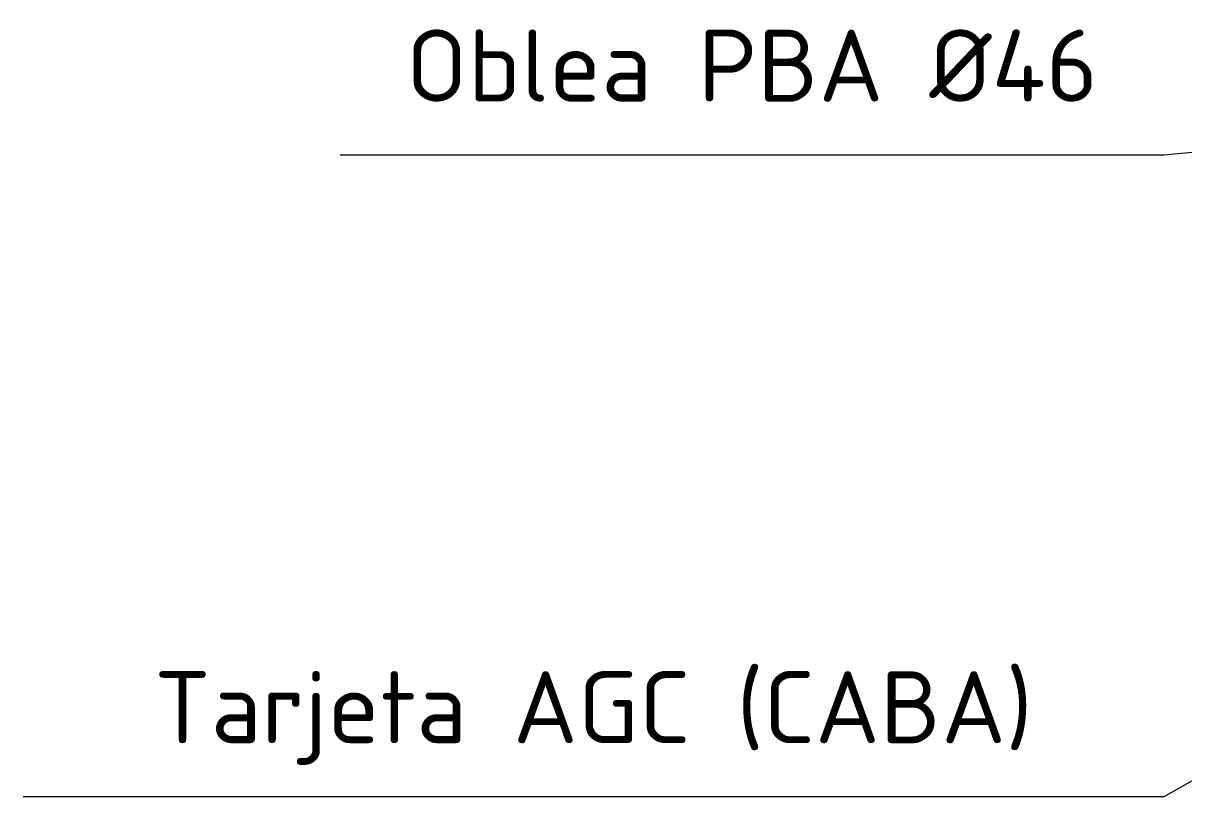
# Model space of a CAD drawing. Header units: millimetres. Extents: x 0 to 2382, y 0 to 420.
# Drawn here: x 2115.99 to 2145, y 252.86 to 272.2 of the extents above; entities that cross this region are included whole.
import ezdxf
from ezdxf.enums import TextEntityAlignment as Align

# ---------------------------------------------------------------- set-up
doc = ezdxf.new("R2010")
doc.units = ezdxf.units.MM
doc.layers.add('06-TEXTO', color=7, linetype='CONTINUOUS', lineweight=25)
doc.layers.add('08-FINA', color=5, linetype='CONTINUOUS', lineweight=18)
doc.styles.add('ISO3098', font='isocpeur.ttf')

msp = doc.modelspace()

# ---------------------------------------------------------------- linework, layer by layer
at = {"layer": '08-FINA'}
for p, q in [((2178, 272.199), (2144.5, 268.899)), ((2178, 271.749), (2144.5, 252.86)), ((2144.5, 268.899), (2123.908, 268.899)), ((2144.5, 252.86), (2115.988, 252.86))]:
    msp.add_line(p, q, dxfattribs=at)

# ---------------------------------------------------------------- texts
at = {"layer": '06-TEXTO', "style": 'ISO3098'}
for s, p in [('Oblea PBA Ø46', (2134.204, 269.699)), ('Tarjeta AGC (CABA)', (2130.244, 253.66))]:
    msp.add_text(s, height=1.8, dxfattribs=at).set_placement(p, align=Align.BOTTOM_CENTER)

doc.saveas('drawing.dxf')
